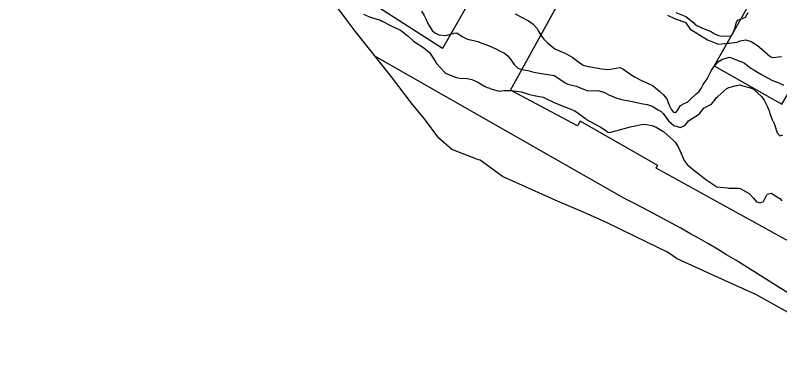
# Model space of a CAD drawing. Header units: metres. Extents: x 292545 to 299085, y 7450245 to 7463078.
# Drawn here: x 295837.8 to 295978.1, y 7461552.4 to 7461613.7 of the extents above; entities that cross this region are included whole.
import ezdxf

# ---------------------------------------------------------------- set-up
doc = ezdxf.new("R2010")
doc.units = ezdxf.units.M
for name, color, linetype in [('Area', 45, 'Continuous'), ('Curvas de Nivel 1m', 11, 'Continuous'), ('Curvas de Nivel 5m', 15, 'Continuous'), ('Edificações', 30, 'Continuous'), ('Vias Primárias', 230, 'Continuous')]:
    doc.layers.add(name, color=color, linetype=linetype)

msp = doc.modelspace()

# ---------------------------------------------------------------- linework, layer by layer
at = {"layer": 'Area'}
msp.add_polyline3d([(295981.08, 7461558.28, 688.19), (295973.53, 7461562.47, 688.17), (295968.61, 7461564.67, 688.29), (295959.09, 7461569.01, 688.31), (295957.3, 7461570.24, 688.35), (295951.43, 7461573.13, 688.32), (295946.28, 7461575.61, 688.43), (295942.04, 7461577.54, 688.35), (295936.74, 7461579.81, 688.53), (295927.08, 7461584.16, 688.37), (295922.98, 7461587.1, 688.53), (295922.69, 7461587.16, 688.66), (295917.82, 7461589.07, 688.51), (295915.41, 7461591.19, 688.48), (295912.79, 7461594.73, 688.55), (295910.57, 7461597.31, 688.47), (295906.72, 7461602.42, 688.49), (295900.04, 7461610.75, 688.01), (295898.42, 7461612.95, 687.78), (295891.77, 7461621.98, 688.46)], dxfattribs=at)
at = {"layer": 'Curvas de Nivel 1m', "flags": 128}
for points, elevation in [([(295901.61, 7461613.92), (295902.72, 7461613.43), (295904.05, 7461613), (295904.71, 7461612.79), (295905.05, 7461612.64), (295906.7, 7461611.78), (295908.36, 7461610.94), (295908.68, 7461610.73), (295909.7, 7461609.9), (295910.66, 7461609.07), (295910.71, 7461608.97), (295910.75, 7461608.92), (295912.65, 7461607.74), (295913.68, 7461606.88), (295914.62, 7461605.44), (295915, 7461604.87), (295916.6, 7461603.13), (295916.76, 7461603.02), (295917.22, 7461602.84), (295918.59, 7461602.3), (295919.26, 7461602.14), (295920.58, 7461602.07), (295921.48, 7461601.89), (295922.57, 7461601.44), (295923.67, 7461600.76), (295924.26, 7461600.45), (295924.56, 7461600.36), (295925.14, 7461600.16), (295926.55, 7461599.79), (295927.4, 7461599.88), (295928.56, 7461599.93), (295929.66, 7461599.8), (295930.55, 7461599.63), (295932.03, 7461599.18), (295932.55, 7461599.06), (295932.9, 7461599.01), (295934.54, 7461598.66), (295934.63, 7461598.63), (295936.53, 7461597.7), (295938.03, 7461597.09), (295938.52, 7461596.9), (295939.28, 7461596.58), (295940.2, 7461596.25), (295940.51, 7461596.08), (295942.28, 7461594.76), (295942.49, 7461594.6), (295942.58, 7461594.54), (295944.48, 7461593.51), (295945.13, 7461593.16), (295946.09, 7461592.5), (295946.47, 7461592.28), (295946.73, 7461592.23), (295947.81, 7461592.48), (295948.32, 7461592.62), (295948.47, 7461592.66), (295949.86, 7461593.07), (295950.48, 7461593.23), (295951.49, 7461593.44), (295952.49, 7461593.67), (295953.16, 7461593.74), (295954.48, 7461593.48), (295955.24, 7461593.15), (295956.47, 7461592.47), (295956.61, 7461592.37), (295958.45, 7461590.73), (295958.81, 7461590.35), (295959.33, 7461589.44), (295959.82, 7461588.34), (295960.4, 7461587.04), (295960.93, 7461586.32), (295961.74, 7461585.66), (295962.38, 7461585.14), (295963.45, 7461584.29), (295964.37, 7461583.61), (295966.35, 7461582.26), (295968.35, 7461582.04), (295968.55, 7461582.02), (295970.35, 7461582), (295970.63, 7461581.92), (295972.33, 7461580.99), (295973.09, 7461580.18), (295973.63, 7461579.48), (295974.31, 7461579.29), (295974.95, 7461579.52), (295975.23, 7461580.15), (295975.58, 7461580.91), (295976.34, 7461581.09), (295977.95, 7461580.12), (295978.32, 7461579.67)], 688), ([(295912.26, 7461614.43), (295912.72, 7461613.63), (295913.11, 7461612.89), (295913.38, 7461612.21), (295914.16, 7461610.88), (295914.68, 7461610.46), (295915.41, 7461610.13), (295916.67, 7461610), (295918.24, 7461610.39), (295918.68, 7461610.45), (295919.66, 7461609.83), (295920.67, 7461609.34), (295922.59, 7461608.86), (295922.66, 7461608.84), (295922.7, 7461608.82), (295922.8, 7461608.78), (295924.65, 7461608.09), (295925.86, 7461607.52), (295926.64, 7461607.14), (295927.43, 7461606.72), (295928.1, 7461606.18), (295928.62, 7461605.53), (295929.2, 7461604.69), (295929.91, 7461604), (295930.6, 7461603.76), (295931.73, 7461603.54), (295932.6, 7461603.32), (295933.15, 7461603.21), (295934.6, 7461602.97), (295936.54, 7461602.66), (295936.59, 7461602.65), (295936.65, 7461602.61), (295938.57, 7461601.31), (295939.08, 7461601.09), (295940.56, 7461600.68), (295940.88, 7461600.56), (295942.56, 7461599.9), (295943.25, 7461599.84), (295944.56, 7461599.91), (295945.63, 7461599.58), (295946.55, 7461599.09), (295948.05, 7461598.47), (295948.54, 7461598.36), (295948.68, 7461598.33), (295950.54, 7461597.94), (295951.16, 7461597.81), (295952.53, 7461597.53), (295953.62, 7461597.32), (295954.52, 7461597.02), (295955.61, 7461596.38), (295956.16, 7461596.02), (295956.51, 7461595.67), (295957.49, 7461594.36), (295958.48, 7461593.46), (295959.69, 7461593.12), (295960.48, 7461593.51), (295960.87, 7461593.94), (295961.21, 7461594.32), (295962.5, 7461595.19), (295963.19, 7461595.61), (295963.68, 7461596.29), (295964.08, 7461596.72), (295964.52, 7461596.97), (295965.38, 7461597.42), (295966.07, 7461598.26), (295966.28, 7461598.53), (295966.55, 7461598.79), (295968.18, 7461600.24), (295968.57, 7461600.46), (295969.98, 7461600.81), (295970.57, 7461600.94), (295971.12, 7461600.75), (295972.56, 7461600.37), (295973.08, 7461600.17), (295974.55, 7461598.82), (295975.08, 7461598.15), (295975.62, 7461597.05), (295975.94, 7461596.15), (295976.07, 7461595.7), (295976.5, 7461594.55), (295976.65, 7461594.29), (295976.74, 7461594.14), (295976.96, 7461593.66), (295977.42, 7461592.13), (295977.91, 7461591.57), (295978.46, 7461591.79)], 687), ([(295929.43, 7461613.98), (295930.71, 7461613.31), (295931.83, 7461612.67), (295932.7, 7461612.06), (295933.36, 7461611.32), (295933.74, 7461610.64), (295934.08, 7461610.04), (295934.67, 7461609.31), (295935.35, 7461608.62), (295936.65, 7461607.51), (295938.48, 7461606.75), (295938.63, 7461606.69), (295938.85, 7461606.59), (295939.98, 7461605.92), (295940.62, 7461605.4), (295941.89, 7461604.55), (295942.61, 7461604.34), (295942.83, 7461604.31), (295944.61, 7461604.02), (295945.24, 7461603.88), (295946.6, 7461603.76), (295947.23, 7461603.86), (295948.61, 7461604.11), (295949.17, 7461603.9), (295950.59, 7461602.85), (295951.26, 7461602.43), (295952.58, 7461601.75), (295953.81, 7461601.16), (295954.57, 7461600.83), (295954.83, 7461600.66), (295955.11, 7461600.39), (295955.9, 7461599.72), (295956.55, 7461599.18), (295957.19, 7461598.36), (295957.65, 7461597.23), (295958.06, 7461596.35), (295958.51, 7461595.87), (295958.91, 7461595.94), (295959.2, 7461596.34), (295959.69, 7461597.17), (295960.53, 7461597.57), (295961.03, 7461597.83), (295961.55, 7461598.31), (295962.55, 7461599.25), (295963.11, 7461599.74), (295963.52, 7461600.29), (295963.86, 7461601), (295964.58, 7461602.04), (295964.67, 7461602.19), (295964.7, 7461602.28), (295965.34, 7461603.53), (295965.84, 7461604.26), (295966.62, 7461605.13), (295967.29, 7461605.58), (295968.63, 7461606.02), (295968.87, 7461605.98), (295970.62, 7461605.29), (295971.37, 7461604.95), (295972.39, 7461604.18), (295972.61, 7461604.01), (295973.05, 7461603.74), (295974.59, 7461602.81), (295975.77, 7461602.15), (295976.58, 7461601.73), (295977.74, 7461601.29), (295978.57, 7461600.85)], 686), ([(295958.86, 7461614.22), (295960.72, 7461613.48), (295962.16, 7461612.31), (295962.43, 7461612.03), (295962.7, 7461611.84), (295963.6, 7461611.39), (295964.69, 7461610.99), (295965.2, 7461610.78), (295965.97, 7461610.26), (295966.68, 7461609.97), (295967, 7461609.93), (295968.68, 7461609.84), (295968.99, 7461609.91), (295969.24, 7461610.22), (295969.67, 7461611.24), (295969.91, 7461612.22), (295970.15, 7461612.78), (295970.71, 7461613), (295971.6, 7461613.32), (295972.09, 7461614.19)], 684)]:
    msp.add_lwpolyline(points, dxfattribs=dict(at, elevation=elevation))
at = {"layer": 'Curvas de Nivel 5m', "elevation": 685, "flags": 128}
msp.add_lwpolyline([(295957.35, 7461613.74), (295958.71, 7461613.03), (295960.67, 7461612.37), (295960.7, 7461612.35), (295960.72, 7461612.33), (295961.51, 7461611.14), (295962.68, 7461610.43), (295962.92, 7461610.3), (295964.67, 7461609.18), (295966.47, 7461608.44), (295966.66, 7461608.42), (295968.31, 7461608.59), (295968.66, 7461608.59), (295970.11, 7461608.77), (295970.66, 7461608.99), (295971.71, 7461609.16), (295972.66, 7461608.89), (295973.84, 7461608.17), (295974.65, 7461607.47), (295976.16, 7461606.14), (295976.63, 7461605.98), (295978.26, 7461606.12)], dxfattribs=at)
at = {"layer": 'Edificações', "elevation": 693.2}
for points in [[(295980.78, 7461630.75), (295965.88, 7461604.41), (295978.32, 7461597.37), (295993.94, 7461623.59), (296026.7, 7461604.89), (296026.02, 7461603.65), (296029.18, 7461601.92), (296027.55, 7461598.93), (296029.43, 7461597.9), (296027.53, 7461594.43), (296028.65, 7461593.82), (296024.36, 7461586.83), (296020.28, 7461589.33), (296017.24, 7461588.9), (296014.71, 7461583.85), (296007.88, 7461587.92), (295994.31, 7461564.24), (295978.32, 7461572.92), (295955.26, 7461585.67), (295955.53, 7461586.15), (295941.32, 7461594.3), (295940.82, 7461593.42), (295928.52, 7461599.99), (295943.45, 7461627.01)], [(295924.29, 7461621.97), (295916.11, 7461607.63), (295903.32, 7461615.78)]]:
    msp.add_lwpolyline(points, dxfattribs=at)
at = {"layer": 'Vias Primárias', "elevation": 693.27}
msp.add_lwpolyline([(295837.8, 7461686.43), (295837.76, 7461690.14, -0.158746), (295840.59, 7461699.13, -0.005771), (295846.92, 7461707.78, -0.254731), (295859.33, 7461708.8, 0.027876), (295875.41, 7461699.52), (295918.48, 7461675.72), (296030.36, 7461611.31, -0.400177), (296032.78, 7461592.66), (296012.79, 7461557.84, -0.366873), (295999.56, 7461553.06, -0.053905), (295976.44, 7461564.65, 0.025908), (295949.44, 7461580.12), (295903.7, 7461606.19)], format="xyb", dxfattribs=at)

doc.saveas('drawing.dxf')
